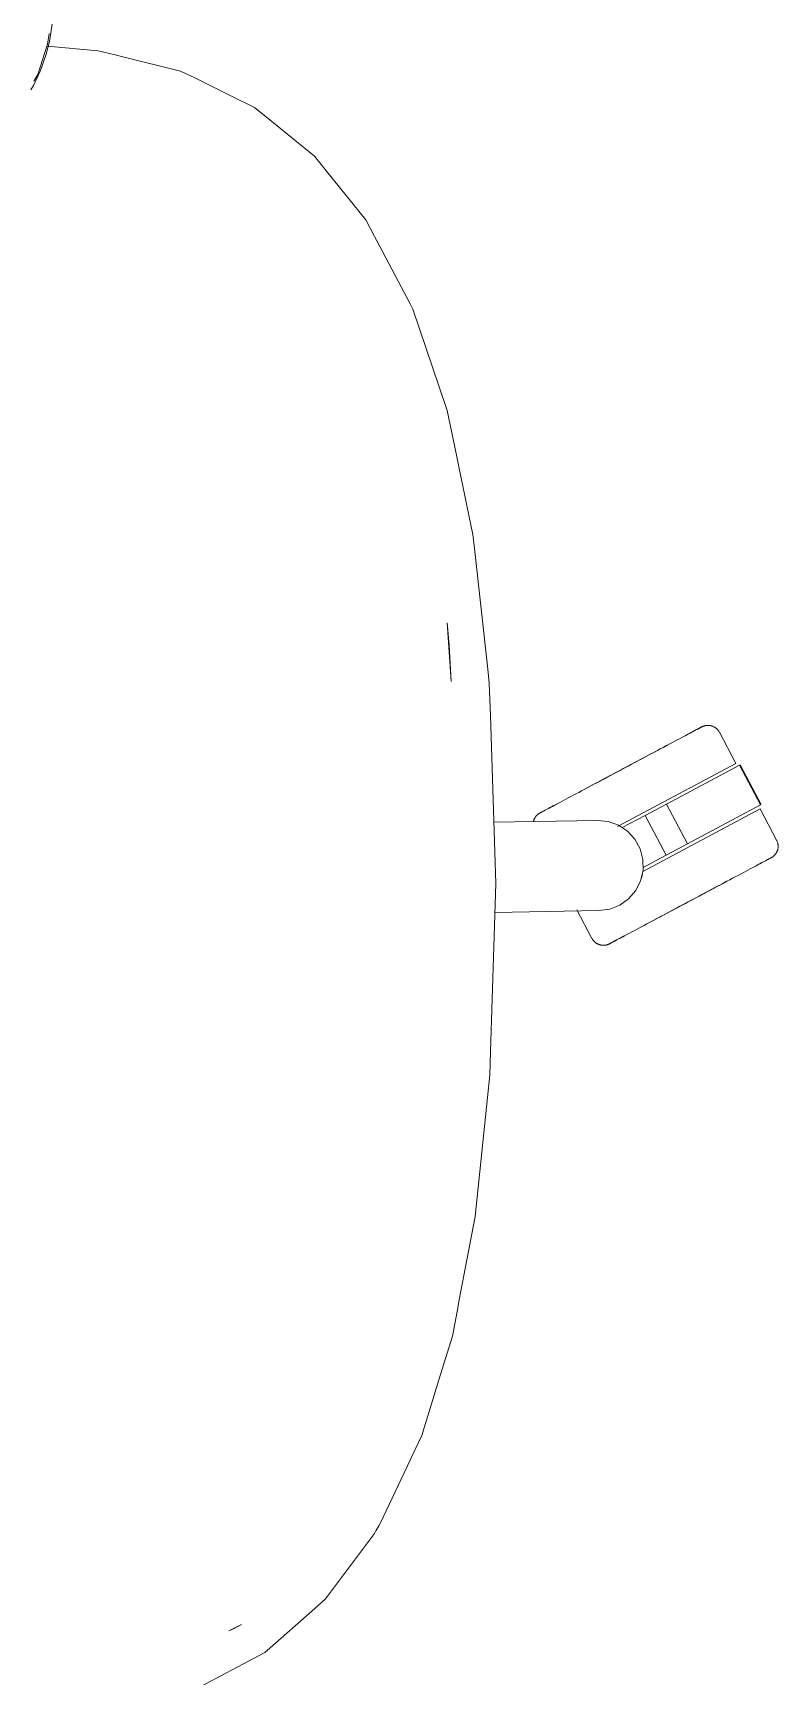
# Model space of a CAD drawing. Header units: millimetres. Extents: x 155927 to 326028, y -36033 to 97293.
# Drawn here: x 221875 to 222106, y 18581 to 19091 of the extents above; entities that cross this region are included whole.
import ezdxf

# ---------------------------------------------------------------- set-up
doc = ezdxf.new("R2010")
doc.units = ezdxf.units.MM
doc.header["$MEASUREMENT"] = 0
doc.layers.add('G-IMPT', color=8, linetype='CONTINUOUS', lineweight=9)
doc.layers.add('I-FURN', color=8, linetype='CONTINUOUS', lineweight=9)

msp = doc.modelspace()

# ---------------------------------------------------------------- linework, layer by layer
at = {"layer": 'G-IMPT'}
for p, q in [((221879.68, 19088.83), (221880.8, 19095.59)), ((221879.59, 19091.28), (221879.13, 19087.99)), ((221879.13, 19087.99), (221876.1, 19078.6)), ((221878.7, 19084.91), (221876.96, 19079.82)), ((221878.7, 19084.91), (221879.68, 19088.83)), ((221879, 19087.37), (221894.87, 19085.93)), ((221894.87, 19085.93), (221900.16, 19084.63)), ((221876.96, 19079.82), (221874.75, 19075.18)), ((221902.54, 19084.05), (221900.16, 19084.63)), ((221920.48, 19079.64), (221902.54, 19084.05)), ((221874.75, 19075.18), (221873.95, 19073.81)), ((221876.1, 19078.6), (221874.85, 19076.51)), ((221924.84, 19077.5), (221920.48, 19079.64)), ((221924.84, 19077.5), (221936.31, 19071.85)), ((221943.47, 19068.32), (221936.31, 19071.85)), ((221947.13, 19065.35), (221943.47, 19068.32)), ((221947.13, 19065.35), (221962.07, 19053.18)), ((221962.07, 19053.18), (221965.83, 19048.52)), ((221978.04, 19033.38), (221965.83, 19048.52)), ((221978.04, 19033.38), (221980.75, 19028.25)), ((221981.48, 19026.88), (221980.75, 19028.25)), ((221981.48, 19026.88), (221991.77, 19007.37)), ((221991.77, 19007.37), (221992.65, 19005.71)), ((222000.8, 18981.62), (221992.65, 19005.71)), ((222000.8, 18981.62), (222003.31, 18974.18)), ((222006.18, 18960.36), (222003.31, 18974.18)), ((222006.95, 18956.68), (222006.18, 18960.36)), ((222006.95, 18956.68), (222011.3, 18935.74)), ((222011.3, 18935.74), (222011.79, 18931.32)), ((222015.91, 18893.87), (222011.79, 18931.32)), ((222003.27, 18908.32), (222003.88, 18901.37)), ((222004.52, 18890.04), (222003.27, 18908.32)), ((222004.52, 18890.04), (222003.88, 18901.37)), ((222015.91, 18893.87), (222016.4, 18889.5)), ((222016.72, 18879.56), (222016.4, 18889.5)), ((222016.72, 18879.56), (222018.42, 18827.38)), ((222018.42, 18827.38), (222016.81, 18775.21)), ((222016.81, 18775.21), (222016.58, 18767.96)), ((222015.85, 18760.89), (222016.58, 18767.96)), ((222012.03, 18723.9), (222015.85, 18760.89)), ((222007.07, 18698.06), (222011.94, 18723.44)), ((222012.03, 18723.9), (222011.94, 18723.44)), ((222007.07, 18698.06), (222006.37, 18694.39)), ((222004.91, 18686.79), (222006.37, 18694.39)), ((222000.72, 18673.18), (222004.91, 18686.79)), ((221995.4, 18655.91), (222000.72, 18673.18)), ((221995.4, 18655.91), (221992.21, 18649.15)), ((221982.51, 18628.59), (221991.77, 18648.23)), ((221991.77, 18648.23), (221992.21, 18649.15)), ((221980.68, 18625.53), (221981.14, 18626.3)), ((221981.14, 18626.3), (221982.08, 18627.88)), ((221982.51, 18628.59), (221982.08, 18627.88)), ((221980.68, 18625.53), (221966.11, 18606.03)), ((221966.11, 18606.03), (221965.39, 18605.06)), ((221962.13, 18602.2), (221947.34, 18589.18)), ((221962.13, 18602.2), (221965.39, 18605.06)), ((221939.38, 18597.2), (221935.49, 18595.24)), ((221937.08, 18596.02), (221935.49, 18595.24)), ((221939.38, 18597.2), (221937.08, 18596.02)), ((221936.24, 18583.01), (221946.68, 18588.59)), ((221947.34, 18589.18), (221946.68, 18588.59)), ((221925.01, 18577), (221936.24, 18583.01))]:
    msp.add_line(p, q, dxfattribs=at)
at = {"layer": 'I-FURN'}
for p, q in [((222081.57, 18875.52), (222081.81, 18875.65)), ((222081.92, 18875.71), (222081.7, 18875.59)), ((222081.81, 18875.65), (222082.01, 18875.75)), ((222082.1, 18875.8), (222081.92, 18875.71)), ((222082.01, 18875.75), (222082.17, 18875.84)), ((222082.24, 18875.88), (222082.1, 18875.8)), ((222082.17, 18875.84), (222082.3, 18875.91)), ((222082.34, 18875.93), (222082.24, 18875.88)), ((222082.3, 18875.91), (222082.38, 18875.95)), ((222082.4, 18875.96), (222082.34, 18875.93)), ((222082.38, 18875.95), (222082.42, 18875.97)), ((222082.42, 18875.97), (222082.4, 18875.96)), ((222082.42, 18875.97), (222082.57, 18876.05)), ((222082.42, 18875.97), (222082.42, 18875.97)), ((222082.57, 18876.05), (222082.72, 18876.11)), ((222082.72, 18876.11), (222082.86, 18876.18)), ((222082.86, 18876.18), (222083.02, 18876.23)), ((222083.02, 18876.23), (222083.17, 18876.28)), ((222083.17, 18876.28), (222083.33, 18876.32)), ((222083.33, 18876.32), (222083.48, 18876.36)), ((222083.48, 18876.36), (222083.64, 18876.39)), ((222083.64, 18876.39), (222083.8, 18876.41)), ((222083.8, 18876.41), (222083.96, 18876.43)), ((222083.96, 18876.43), (222084.12, 18876.44)), ((222084.12, 18876.44), (222084.28, 18876.45)), ((222084.28, 18876.45), (222084.44, 18876.44)), ((222084.44, 18876.44), (222084.6, 18876.44)), ((222084.6, 18876.44), (222084.76, 18876.42)), ((222084.76, 18876.42), (222084.92, 18876.4)), ((222084.92, 18876.4), (222085.08, 18876.37)), ((222085.08, 18876.37), (222085.24, 18876.34)), ((222085.24, 18876.34), (222085.4, 18876.3)), ((222085.4, 18876.3), (222085.55, 18876.25)), ((222085.55, 18876.25), (222085.7, 18876.2)), ((222085.7, 18876.2), (222085.85, 18876.14)), ((222085.85, 18876.14), (222086, 18876.08)), ((222086, 18876.08), (222086.15, 18876.01)), ((222086.15, 18876.01), (222086.29, 18875.93)), ((222086.29, 18875.93), (222086.43, 18875.85)), ((222086.43, 18875.85), (222086.56, 18875.76)), ((222086.56, 18875.76), (222086.7, 18875.67)), ((222086.7, 18875.67), (222086.82, 18875.57)), ((222072.52, 18870.71), (222071.7, 18870.27)), ((222073.3, 18871.12), (222072.52, 18870.71)), ((222074.07, 18871.53), (222073.3, 18871.12)), ((222074.8, 18871.92), (222074.07, 18871.53)), ((222075.51, 18872.3), (222074.8, 18871.92)), ((222076.19, 18872.66), (222075.51, 18872.3)), ((222076.83, 18873), (222076.19, 18872.66)), ((222077.45, 18873.33), (222076.83, 18873)), ((222078.03, 18873.64), (222077.45, 18873.33)), ((222077.72, 18873.47), (222078.29, 18873.78)), ((222078.59, 18873.93), (222078.03, 18873.64)), ((222078.29, 18873.78), (222078.83, 18874.06)), ((222079.1, 18874.21), (222078.59, 18873.93)), ((222078.83, 18874.06), (222079.33, 18874.33)), ((222079.58, 18874.46), (222079.1, 18874.21)), ((222079.33, 18874.33), (222079.79, 18874.58)), ((222080.03, 18874.7), (222079.58, 18874.46)), ((222079.79, 18874.58), (222080.22, 18874.8)), ((222080.44, 18874.92), (222080.03, 18874.7)), ((222080.22, 18874.8), (222080.62, 18875.01)), ((222080.81, 18875.12), (222080.44, 18874.92)), ((222080.62, 18875.01), (222080.97, 18875.2)), ((222081.15, 18875.3), (222080.81, 18875.12)), ((222080.97, 18875.2), (222081.29, 18875.37)), ((222081.45, 18875.45), (222081.15, 18875.3)), ((222081.29, 18875.37), (222081.57, 18875.52)), ((222081.7, 18875.59), (222081.45, 18875.45)), ((222086.82, 18875.57), (222086.95, 18875.47)), ((222086.95, 18875.47), (222087.07, 18875.36)), ((222087.07, 18875.36), (222087.18, 18875.25)), ((222087.18, 18875.25), (222087.29, 18875.13)), ((222087.29, 18875.13), (222087.4, 18875.01)), ((222087.4, 18875.01), (222087.5, 18874.89)), ((222087.5, 18874.89), (222087.6, 18874.76)), ((222087.6, 18874.76), (222087.69, 18874.62)), ((222087.69, 18874.62), (222087.77, 18874.49)), ((222087.77, 18874.49), (222087.85, 18874.35)), ((222087.85, 18874.35), (222087.88, 18874.31)), ((222093.03, 18864.62), (222087.88, 18874.31)), ((222062.02, 18865.12), (222063, 18865.65)), ((222063.53, 18865.93), (222062.55, 18865.41)), ((222063, 18865.65), (222063.97, 18866.16)), ((222064.49, 18866.44), (222063.53, 18865.93)), ((222063.97, 18866.16), (222064.94, 18866.68)), ((222065.45, 18866.95), (222064.49, 18866.44)), ((222064.94, 18866.68), (222065.89, 18867.18)), ((222066.4, 18867.45), (222065.45, 18866.95)), ((222065.89, 18867.18), (222066.83, 18867.68)), ((222067.33, 18867.95), (222066.4, 18867.45)), ((222066.83, 18867.68), (222067.75, 18868.17)), ((222068.24, 18868.43), (222067.33, 18867.95)), ((222067.75, 18868.17), (222068.65, 18868.65)), ((222069.14, 18868.91), (222068.24, 18868.43)), ((222068.65, 18868.65), (222069.54, 18869.12)), ((222070.01, 18869.37), (222069.14, 18868.91)), ((222069.54, 18869.12), (222070.41, 18869.59)), ((222070.87, 18869.83), (222070.01, 18869.37)), ((222070.41, 18869.59), (222071.26, 18870.04)), ((222071.7, 18870.27), (222070.87, 18869.83)), ((222052.03, 18859.81), (222053.02, 18860.34)), ((222053.55, 18860.62), (222052.56, 18860.1)), ((222053.02, 18860.34), (222054.01, 18860.87)), ((222054.55, 18861.15), (222053.55, 18860.62)), ((222054.01, 18860.87), (222055.01, 18861.4)), ((222055.55, 18861.68), (222054.55, 18861.15)), ((222055.01, 18861.4), (222056.01, 18861.93)), ((222056.55, 18862.22), (222055.55, 18861.68)), ((222056.01, 18861.93), (222057.02, 18862.46)), ((222093.03, 18864.62), (222056.28, 18845.08)), ((222057.56, 18862.75), (222056.55, 18862.22)), ((222057.02, 18862.46), (222058.02, 18863)), ((222058.56, 18863.29), (222057.56, 18862.75)), ((222058.02, 18863), (222059.03, 18863.53)), ((222059.57, 18863.82), (222058.56, 18863.29)), ((222059.03, 18863.53), (222060.03, 18864.07)), ((222060.57, 18864.35), (222059.57, 18863.82)), ((222060.03, 18864.07), (222061.02, 18864.6)), ((222061.56, 18864.88), (222060.57, 18864.35)), ((222061.02, 18864.6), (222062.02, 18865.12)), ((222062.55, 18865.41), (222061.56, 18864.88)), ((222071.44, 18852.01), (222094.15, 18864.09)), ((222094.15, 18864.09), (222100.72, 18851.73)), ((222100.89, 18851.82), (222094.32, 18864.18)), ((222044.17, 18855.63), (222043.32, 18855.18)), ((222045.03, 18856.09), (222044.17, 18855.63)), ((222045.92, 18856.57), (222045.03, 18856.09)), ((222046.83, 18857.05), (222045.92, 18856.57)), ((222046.34, 18856.79), (222047.25, 18857.27)), ((222047.75, 18857.54), (222046.83, 18857.05)), ((222047.25, 18857.27), (222048.18, 18857.77)), ((222048.69, 18858.04), (222047.75, 18857.54)), ((222048.18, 18857.77), (222049.12, 18858.27)), ((222049.64, 18858.54), (222048.69, 18858.04)), ((222049.12, 18858.27), (222050.08, 18858.78)), ((222050.6, 18859.05), (222049.64, 18858.54)), ((222050.08, 18858.78), (222051.05, 18859.29)), ((222051.58, 18859.57), (222050.6, 18859.05)), ((222051.05, 18859.29), (222052.03, 18859.81)), ((222052.56, 18860.1), (222051.58, 18859.57)), ((222033.96, 18850.2), (222033.6, 18850.02)), ((222033.76, 18850.1), (222034.13, 18850.3)), ((222034.35, 18850.41), (222033.96, 18850.2)), ((222034.13, 18850.3), (222034.54, 18850.52)), ((222034.78, 18850.64), (222034.35, 18850.41)), ((222034.54, 18850.52), (222034.99, 18850.75)), ((222035.25, 18850.89), (222034.78, 18850.64)), ((222034.99, 18850.75), (222035.47, 18851.01)), ((222035.75, 18851.16), (222035.25, 18850.89)), ((222035.47, 18851.01), (222035.99, 18851.28)), ((222036.28, 18851.44), (222035.75, 18851.16)), ((222035.99, 18851.28), (222036.54, 18851.58)), ((222036.85, 18851.74), (222036.28, 18851.44)), ((222036.54, 18851.58), (222037.13, 18851.89)), ((222037.45, 18852.06), (222036.85, 18851.74)), ((222038.09, 18852.4), (222037.45, 18852.06)), ((222038.75, 18852.75), (222038.09, 18852.4)), ((222039.45, 18853.12), (222038.75, 18852.75)), ((222040.17, 18853.51), (222039.45, 18853.12)), ((222040.92, 18853.9), (222040.17, 18853.51)), ((222041.69, 18854.32), (222040.92, 18853.9)), ((222042.49, 18854.74), (222041.69, 18854.32)), ((222043.32, 18855.18), (222042.49, 18854.74)), ((222100.54, 18850.5), (222064.27, 18831.21)), ((222064.8, 18848.48), (222071.44, 18852.01)), ((222071.44, 18852.01), (222078.01, 18839.65)), ((222100.72, 18851.73), (222078.01, 18839.65)), ((222105.69, 18840.81), (222100.54, 18850.5)), ((222017.8, 18846.34), (222050, 18846.9)), ((222030.12, 18846.61), (222030.16, 18846.76)), ((222030.16, 18846.76), (222030.21, 18846.92)), ((222030.21, 18846.92), (222030.26, 18847.07)), ((222030.26, 18847.07), (222030.32, 18847.22)), ((222030.32, 18847.22), (222030.38, 18847.37)), ((222030.38, 18847.37), (222030.45, 18847.51)), ((222030.45, 18847.51), (222030.53, 18847.66)), ((222030.53, 18847.66), (222030.61, 18847.8)), ((222030.61, 18847.8), (222030.7, 18847.93)), ((222030.7, 18847.93), (222030.79, 18848.06)), ((222030.79, 18848.06), (222030.89, 18848.19)), ((222030.89, 18848.19), (222030.99, 18848.32)), ((222030.99, 18848.32), (222031.1, 18848.44)), ((222031.1, 18848.44), (222031.21, 18848.55)), ((222031.21, 18848.55), (222031.33, 18848.66)), ((222031.33, 18848.66), (222031.45, 18848.77)), ((222031.45, 18848.77), (222031.57, 18848.87)), ((222031.57, 18848.87), (222031.7, 18848.97)), ((222031.7, 18848.97), (222031.84, 18849.06)), ((222031.84, 18849.06), (222031.97, 18849.14)), ((222031.97, 18849.14), (222032.11, 18849.22)), ((222032.11, 18849.22), (222032.15, 18849.24)), ((222032.15, 18849.24), (222032.17, 18849.25)), ((222032.16, 18849.25), (222032.15, 18849.24)), ((222032.2, 18849.27), (222032.16, 18849.25)), ((222032.17, 18849.25), (222032.23, 18849.29)), ((222032.28, 18849.31), (222032.2, 18849.27)), ((222032.23, 18849.29), (222032.33, 18849.34)), ((222032.4, 18849.38), (222032.28, 18849.31)), ((222032.33, 18849.34), (222032.47, 18849.41)), ((222032.56, 18849.46), (222032.4, 18849.38)), ((222032.47, 18849.41), (222032.65, 18849.51)), ((222032.77, 18849.57), (222032.56, 18849.46)), ((222032.65, 18849.51), (222032.87, 18849.63)), ((222033.01, 18849.7), (222032.77, 18849.57)), ((222032.87, 18849.63), (222033.13, 18849.76)), ((222033.29, 18849.85), (222033.01, 18849.7)), ((222033.13, 18849.76), (222033.43, 18849.92)), ((222033.6, 18850.02), (222033.29, 18849.85)), ((222033.43, 18849.92), (222033.76, 18850.1)), ((222050, 18846.9), (222053.35, 18846.55)), ((222053.35, 18846.55), (222056.52, 18845.41)), ((222056.52, 18845.41), (222059.33, 18843.54)), ((222057.65, 18844.68), (222064.8, 18848.48)), ((222064.8, 18848.48), (222071.37, 18836.12)), ((222059.33, 18843.54), (222061.61, 18841.06)), ((222061.61, 18841.06), (222063.23, 18838.1)), ((222105.69, 18840.81), (222105.76, 18840.67)), ((222105.76, 18840.67), (222105.83, 18840.52)), ((222105.83, 18840.52), (222105.89, 18840.37)), ((222105.89, 18840.37), (222105.94, 18840.22)), ((222105.94, 18840.22), (222105.99, 18840.06)), ((222105.99, 18840.06), (222106.03, 18839.91)), ((222063.23, 18838.1), (222064.1, 18834.84)), ((222064.1, 18834.84), (222064.16, 18831.46)), ((222071.37, 18836.12), (222064.23, 18832.32)), ((222078.01, 18839.65), (222071.37, 18836.12)), ((222103.04, 18834.84), (222102.74, 18834.68)), ((222102.89, 18834.76), (222103.17, 18834.9)), ((222103.3, 18834.98), (222103.04, 18834.84)), ((222103.17, 18834.9), (222103.41, 18835.03)), ((222103.52, 18835.09), (222103.3, 18834.98)), ((222103.41, 18835.03), (222103.61, 18835.14)), ((222103.7, 18835.19), (222103.52, 18835.09)), ((222103.61, 18835.14), (222103.77, 18835.23)), ((222103.84, 18835.26), (222103.7, 18835.19)), ((222103.77, 18835.23), (222103.89, 18835.29)), ((222103.94, 18835.32), (222103.84, 18835.26)), ((222103.89, 18835.29), (222103.97, 18835.33)), ((222104, 18835.35), (222103.94, 18835.32)), ((222103.97, 18835.33), (222104.01, 18835.36)), ((222104.02, 18835.36), (222104, 18835.35)), ((222104.01, 18835.36), (222104.02, 18835.36)), ((222104.06, 18835.38), (222104.02, 18835.36)), ((222104.2, 18835.46), (222104.06, 18835.38)), ((222104.34, 18835.55), (222104.2, 18835.46)), ((222104.47, 18835.64), (222104.34, 18835.55)), ((222104.6, 18835.73), (222104.47, 18835.64)), ((222104.72, 18835.83), (222104.6, 18835.73)), ((222104.84, 18835.94), (222104.72, 18835.83)), ((222104.96, 18836.05), (222104.84, 18835.94)), ((222105.07, 18836.17), (222104.96, 18836.05)), ((222105.18, 18836.29), (222105.07, 18836.17)), ((222105.28, 18836.41), (222105.18, 18836.29)), ((222105.38, 18836.54), (222105.28, 18836.41)), ((222105.47, 18836.67), (222105.38, 18836.54)), ((222105.56, 18836.81), (222105.47, 18836.67)), ((222105.64, 18836.95), (222105.56, 18836.81)), ((222105.72, 18837.09), (222105.64, 18836.95)), ((222105.79, 18837.23), (222105.72, 18837.09)), ((222105.85, 18837.38), (222105.79, 18837.23)), ((222105.91, 18837.53), (222105.85, 18837.38)), ((222105.97, 18837.68), (222105.91, 18837.53)), ((222106.01, 18837.84), (222105.97, 18837.68)), ((222106.05, 18837.99), (222106.01, 18837.84)), ((222106.03, 18839.91), (222106.07, 18839.75)), ((222106.09, 18838.15), (222106.05, 18837.99)), ((222106.07, 18839.75), (222106.1, 18839.59)), ((222106.11, 18838.31), (222106.09, 18838.15)), ((222106.1, 18839.59), (222106.13, 18839.43)), ((222106.13, 18838.47), (222106.11, 18838.31)), ((222106.13, 18839.43), (222106.14, 18839.27)), ((222106.15, 18838.63), (222106.13, 18838.47)), ((222106.14, 18839.27), (222106.15, 18839.11)), ((222106.15, 18839.11), (222106.16, 18838.95)), ((222106.16, 18838.79), (222106.15, 18838.63)), ((222106.16, 18838.95), (222106.16, 18838.79)), ((222064.16, 18831.46), (222063.41, 18828.18)), ((222092.85, 18829.42), (222093.68, 18829.86)), ((222093.68, 18829.86), (222094.48, 18830.28)), ((222094.48, 18830.28), (222095.25, 18830.7)), ((222095.25, 18830.7), (222096, 18831.1)), ((222096, 18831.1), (222096.73, 18831.48)), ((222096.73, 18831.48), (222097.42, 18831.85)), ((222097.42, 18831.85), (222098.08, 18832.2)), ((222098.08, 18832.2), (222098.72, 18832.54)), ((222098.72, 18832.54), (222099.32, 18832.86)), ((222099.63, 18833.02), (222099.05, 18832.71)), ((222099.32, 18832.86), (222099.89, 18833.16)), ((222100.18, 18833.32), (222099.63, 18833.02)), ((222099.89, 18833.16), (222100.42, 18833.45)), ((222100.7, 18833.59), (222100.18, 18833.32)), ((222100.42, 18833.45), (222100.92, 18833.71)), ((222101.18, 18833.85), (222100.7, 18833.59)), ((222100.92, 18833.71), (222101.39, 18833.96)), ((222101.63, 18834.09), (222101.18, 18833.85)), ((222101.39, 18833.96), (222101.82, 18834.19)), ((222102.04, 18834.3), (222101.63, 18834.09)), ((222101.82, 18834.19), (222102.21, 18834.4)), ((222102.41, 18834.5), (222102.04, 18834.3)), ((222102.21, 18834.4), (222102.57, 18834.59)), ((222102.74, 18834.68), (222102.41, 18834.5)), ((222102.57, 18834.59), (222102.89, 18834.76)), ((222061.89, 18825.16), (222059.7, 18822.6)), ((222063.41, 18828.18), (222061.89, 18825.16)), ((222084.14, 18824.79), (222083.16, 18824.26)), ((222083.61, 18824.51), (222084.59, 18825.03)), ((222085.12, 18825.31), (222084.14, 18824.79)), ((222084.59, 18825.03), (222085.57, 18825.55)), ((222086.09, 18825.83), (222085.12, 18825.31)), ((222085.57, 18825.55), (222086.53, 18826.06)), ((222087.05, 18826.33), (222086.09, 18825.83)), ((222086.53, 18826.06), (222087.48, 18826.57)), ((222087.99, 18826.84), (222087.05, 18826.33)), ((222087.48, 18826.57), (222088.42, 18827.06)), ((222088.92, 18827.33), (222087.99, 18826.84)), ((222088.42, 18827.06), (222089.34, 18827.56)), ((222089.84, 18827.82), (222088.92, 18827.33)), ((222089.34, 18827.56), (222090.25, 18828.04)), ((222090.25, 18828.04), (222091.14, 18828.51)), ((222091.14, 18828.51), (222092.01, 18828.97)), ((222092.01, 18828.97), (222092.85, 18829.42)), ((222056.96, 18820.63), (222053.82, 18819.38)), ((222059.7, 18822.6), (222056.96, 18820.63)), ((222073.62, 18819.2), (222074.61, 18819.72)), ((222075.15, 18820.01), (222074.16, 18819.48)), ((222074.61, 18819.72), (222075.6, 18820.25)), ((222076.14, 18820.54), (222075.15, 18820.01)), ((222075.6, 18820.25), (222076.6, 18820.78)), ((222077.15, 18821.07), (222076.14, 18820.54)), ((222076.6, 18820.78), (222077.61, 18821.31)), ((222078.15, 18821.6), (222077.15, 18821.07)), ((222077.61, 18821.31), (222078.61, 18821.85)), ((222079.15, 18822.14), (222078.15, 18821.6)), ((222078.61, 18821.85), (222079.62, 18822.38)), ((222080.16, 18822.67), (222079.15, 18822.14)), ((222079.62, 18822.38), (222080.62, 18822.92)), ((222081.16, 18823.21), (222080.16, 18822.67)), ((222080.62, 18822.92), (222081.62, 18823.45)), ((222082.16, 18823.74), (222081.16, 18823.21)), ((222081.62, 18823.45), (222082.62, 18823.98)), ((222083.16, 18824.26), (222082.16, 18823.74)), ((222082.62, 18823.98), (222083.61, 18824.51)), ((222050.48, 18818.92), (222018.14, 18818.35)), ((222043.59, 18819.14), (222048.3, 18810.29)), ((222053.82, 18819.38), (222050.48, 18818.92)), ((222064.47, 18814.33), (222065.3, 18814.77)), ((222065.76, 18815.02), (222064.91, 18814.57)), ((222065.3, 18814.77), (222066.16, 18815.23)), ((222066.63, 18815.48), (222065.76, 18815.02)), ((222066.16, 18815.23), (222067.04, 18815.69)), ((222067.52, 18815.95), (222066.63, 18815.48)), ((222067.04, 18815.69), (222067.93, 18816.17)), ((222068.42, 18816.43), (222067.52, 18815.95)), ((222067.93, 18816.17), (222068.85, 18816.66)), ((222069.35, 18816.92), (222068.42, 18816.43)), ((222068.85, 18816.66), (222069.77, 18817.15)), ((222070.28, 18817.42), (222069.35, 18816.92)), ((222069.77, 18817.15), (222070.72, 18817.65)), ((222071.23, 18817.93), (222070.28, 18817.42)), ((222070.72, 18817.65), (222071.68, 18818.16)), ((222072.2, 18818.44), (222071.23, 18817.93)), ((222071.68, 18818.16), (222072.64, 18818.68)), ((222073.17, 18818.96), (222072.2, 18818.44)), ((222072.64, 18818.68), (222073.62, 18819.2)), ((222074.16, 18819.48), (222073.17, 18818.96)), ((222048.32, 18810.26), (222048.3, 18810.29)), ((222048.4, 18810.12), (222048.32, 18810.26)), ((222048.48, 18809.98), (222048.4, 18810.12)), ((222048.57, 18809.85), (222048.48, 18809.98)), ((222048.67, 18809.72), (222048.57, 18809.85)), ((222048.77, 18809.59), (222048.67, 18809.72)), ((222048.88, 18809.47), (222048.77, 18809.59)), ((222048.99, 18809.35), (222048.88, 18809.47)), ((222049.1, 18809.24), (222048.99, 18809.35)), ((222054.73, 18809.15), (222055.02, 18809.31)), ((222055.2, 18809.4), (222054.88, 18809.23)), ((222055.02, 18809.31), (222055.36, 18809.48)), ((222055.55, 18809.59), (222055.2, 18809.4)), ((222055.36, 18809.48), (222055.73, 18809.68)), ((222055.95, 18809.8), (222055.55, 18809.59)), ((222055.73, 18809.68), (222056.14, 18809.9)), ((222056.38, 18810.03), (222055.95, 18809.8)), ((222056.14, 18809.9), (222056.59, 18810.14)), ((222056.84, 18810.27), (222056.38, 18810.03)), ((222056.59, 18810.14), (222057.07, 18810.39)), ((222057.34, 18810.54), (222056.84, 18810.27)), ((222057.07, 18810.39), (222057.59, 18810.67)), ((222057.88, 18810.82), (222057.34, 18810.54)), ((222057.59, 18810.67), (222058.14, 18810.96)), ((222058.45, 18811.13), (222057.88, 18810.82)), ((222058.14, 18810.96), (222058.72, 18811.27)), ((222058.72, 18811.27), (222059.34, 18811.6)), ((222059.34, 18811.6), (222059.99, 18811.94)), ((222059.99, 18811.94), (222060.66, 18812.31)), ((222060.66, 18812.31), (222061.37, 18812.68)), ((222061.37, 18812.68), (222062.11, 18813.07)), ((222062.11, 18813.07), (222062.87, 18813.48)), ((222062.87, 18813.48), (222063.65, 18813.9)), ((222063.65, 18813.9), (222064.47, 18814.33)), ((222049.22, 18809.13), (222049.1, 18809.24)), ((222049.35, 18809.03), (222049.22, 18809.13)), ((222049.48, 18808.93), (222049.35, 18809.03)), ((222049.61, 18808.84), (222049.48, 18808.93)), ((222049.74, 18808.75), (222049.61, 18808.84)), ((222049.88, 18808.67), (222049.74, 18808.75)), ((222050.02, 18808.6), (222049.88, 18808.67)), ((222050.17, 18808.52), (222050.02, 18808.6)), ((222050.32, 18808.46), (222050.17, 18808.52)), ((222050.47, 18808.4), (222050.32, 18808.46)), ((222050.62, 18808.35), (222050.47, 18808.4)), ((222050.77, 18808.3), (222050.62, 18808.35)), ((222050.93, 18808.26), (222050.77, 18808.3)), ((222051.09, 18808.23), (222050.93, 18808.26)), ((222051.25, 18808.2), (222051.09, 18808.23)), ((222051.41, 18808.18), (222051.25, 18808.2)), ((222051.57, 18808.17), (222051.41, 18808.18)), ((222051.73, 18808.16), (222051.57, 18808.17)), ((222051.89, 18808.16), (222051.73, 18808.16)), ((222052.05, 18808.16), (222051.89, 18808.16)), ((222052.21, 18808.17), (222052.05, 18808.16)), ((222052.37, 18808.19), (222052.21, 18808.17)), ((222052.53, 18808.21), (222052.37, 18808.19)), ((222052.69, 18808.24), (222052.53, 18808.21)), ((222052.85, 18808.28), (222052.69, 18808.24)), ((222053, 18808.32), (222052.85, 18808.28)), ((222053.16, 18808.37), (222053, 18808.32)), ((222053.31, 18808.43), (222053.16, 18808.37)), ((222053.46, 18808.49), (222053.31, 18808.43)), ((222053.6, 18808.55), (222053.46, 18808.49)), ((222053.75, 18808.63), (222053.6, 18808.55)), ((222053.79, 18808.65), (222053.75, 18808.63)), ((222053.75, 18808.63), (222053.77, 18808.64)), ((222053.75, 18808.63), (222053.75, 18808.63)), ((222053.77, 18808.64), (222053.83, 18808.67)), ((222053.88, 18808.7), (222053.79, 18808.65)), ((222053.83, 18808.67), (222053.93, 18808.72)), ((222054, 18808.76), (222053.88, 18808.7)), ((222053.93, 18808.72), (222054.07, 18808.8)), ((222054.16, 18808.85), (222054, 18808.76)), ((222054.07, 18808.8), (222054.25, 18808.89)), ((222054.36, 18808.95), (222054.16, 18808.85)), ((222054.25, 18808.89), (222054.47, 18809.01)), ((222054.6, 18809.08), (222054.36, 18808.95)), ((222054.47, 18809.01), (222054.73, 18809.15)), ((222054.88, 18809.23), (222054.6, 18809.08))]:
    msp.add_line(p, q, dxfattribs=at)
msp.add_arc((222050.43, 18832.91), 13.81, 342.664, 347.6527, dxfattribs=at)
msp.add_open_spline([(222064.04, 18830.55), (222063.96, 18830.12), (222063.86, 18829.69), (222063.74, 18829.27)], degree=3, dxfattribs=at)

doc.saveas('drawing.dxf')
